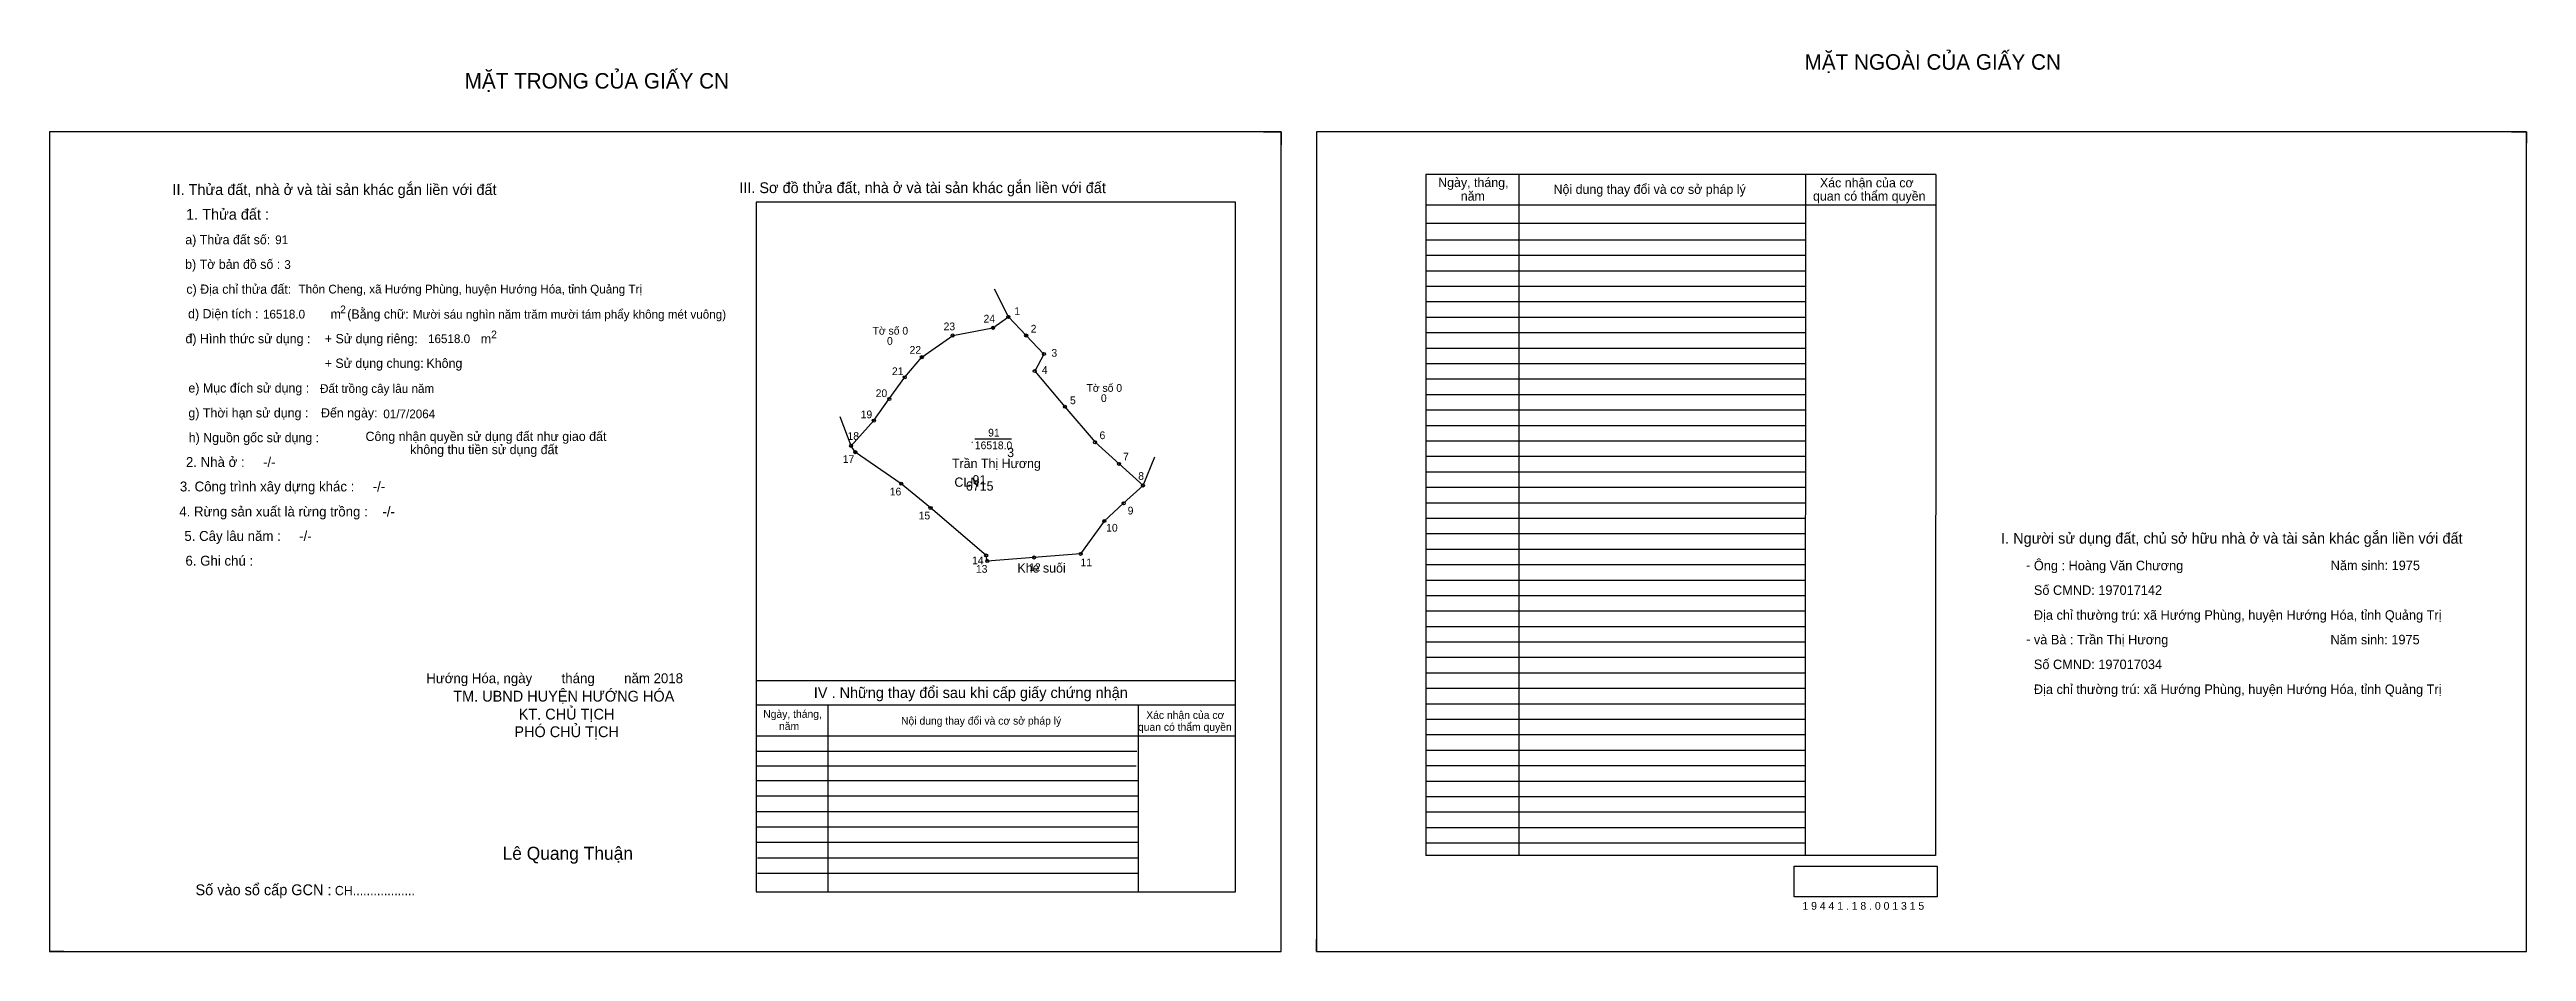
# Model space of a CAD drawing. Extents: x 531128 to 534639, y 1848010 to 1848682.
# Drawn here: x 533038 to 534639, y 1848099 to 1848682 of the extents above.
import ezdxf

# ---------------------------------------------------------------- set-up
doc = ezdxf.new("R2010")
doc.units = 0
for name, color, linetype in [('Default', 7, 'Continuous'), ('Level 10', 7, 'Continuous'), ('Level 11', 7, 'Continuous'), ('Level 13', 7, 'Continuous'), ('Level 2', 7, 'Continuous'), ('Level 22', 7, 'Continuous'), ('Level 27', 7, 'Continuous'), ('Level 3', 7, 'Continuous'), ('Level 36', 7, 'Continuous'), ('Level 4', 7, 'Continuous'), ('Level 5', 7, 'Continuous'), ('Level 55', 7, 'Continuous'), ('Level 6', 7, 'Continuous'), ('Level 7', 7, 'Continuous'), ('Level 8', 7, 'Continuous'), ('Level 9', 7, 'Continuous')]:
    doc.layers.add(name, color=color, linetype=linetype)

msp = doc.modelspace()

# ---------------------------------------------------------------- linework, layer by layer
at = {"layer": 'Level 10'}
for p, q in [((533822.9, 1848628.7), (533834.3, 1848628.7)), ((533834.3, 1848628.7), (533834.3, 1848620.3)), ((534629.7, 1848628.7), (534639.3, 1848628.7)), ((534639.3, 1848628.7), (534639.3, 1848621.3)), ((533038.1, 1848106.5), (533038.1, 1848098.7)), ((533857.1, 1848098.7), (533857.1, 1848106.5)), ((533047.3, 1848098.7), (533038.1, 1848098.7)), ((533857.1, 1848098.7), (533864.1, 1848098.7))]:
    msp.add_line(p, q, dxfattribs=at)
for points in [[(533038.1, 1848098.7), (533834.3, 1848098.7), (533834.3, 1848628.7), (533038.1, 1848628.7)], [(533857.1, 1848098.7), (534639.3, 1848098.7), (534639.3, 1848628.7), (533857.1, 1848628.7)], [(533556.3, 1848425.7), (533571, 1848442), (533581, 1848456), (533591, 1848470), (533602, 1848483), (533622, 1848497), (533648, 1848502), (533658, 1848509), (533669.5, 1848497), (533681, 1848485), (533675, 1848474), (533694.5, 1848451), (533714, 1848428), (533729.5, 1848414), (533745, 1848400), (533732.5, 1848388.5), (533720, 1848377), (533704.7, 1848355.8), (533674.5, 1848353.5), (533644.3, 1848351.2), (533643.6, 1848354.8), (533607.6, 1848385.5), (533588.7, 1848401.2), (533559, 1848421.6)]]:
    msp.add_lwpolyline(points, close=True, dxfattribs=at)
at = {"layer": 'Level 11'}
for centre in [(533658, 1848509), (533622, 1848497), (533648, 1848502), (533669.5, 1848497), (533602, 1848483), (533675, 1848474), (533681, 1848485), (533591, 1848470), (533571, 1848442), (533581, 1848456), (533694.5, 1848451), (533556.3, 1848425.7), (533556.3, 1848425.7), (533714, 1848428), (533559, 1848421.6), (533729.5, 1848414), (533588.7, 1848401.2), (533745, 1848400), (533607.6, 1848385.5), (533720, 1848377), (533732.5, 1848388.5), (533643.6, 1848354.8), (533644.3, 1848351.2), (533674.5, 1848353.5), (533704.7, 1848355.8)]:
    msp.add_circle(centre, 1, dxfattribs=at)
at = {"layer": 'Level 27'}
for p, q in [((533658, 1848509), (533649.1, 1848526.9)), ((533556.3, 1848425.7), (533549.2, 1848444.4)), ((533745, 1848400), (533752.6, 1848418.5))]:
    msp.add_line(p, q, dxfattribs=at)
at = {"layer": 'Level 6'}
msp.add_lwpolyline([(534166, 1848153.8), (534258.4, 1848153.8), (534258.4, 1848134), (534166, 1848134)], close=True, dxfattribs=at)
at = {"layer": 'Level 7'}
for p, q in [((534173.1, 1848558.7), (533927.9, 1848558.7)), ((534173.1, 1848548.7), (533927.9, 1848548.7)), ((534173.1, 1848538.7), (533927.9, 1848538.7)), ((534173.1, 1848528.7), (533927.9, 1848528.7)), ((534173.1, 1848518.7), (533927.9, 1848518.7)), ((534173.1, 1848508.7), (533927.9, 1848508.7)), ((534173.1, 1848498.7), (533927.9, 1848498.7)), ((534173.1, 1848488.7), (533927.9, 1848488.7)), ((534173.1, 1848478.7), (533927.9, 1848478.7)), ((534173.1, 1848468.7), (533927.9, 1848468.7)), ((534173.1, 1848458.7), (533927.9, 1848458.7)), ((534173.1, 1848448.7), (533927.9, 1848448.7)), ((534173.1, 1848438.7), (533927.9, 1848438.7)), ((534173.1, 1848428.7), (533927.9, 1848428.7)), ((534173.1, 1848418.7), (533927.9, 1848418.7)), ((534173.1, 1848408.7), (533927.9, 1848408.7)), ((534173.1, 1848398.7), (533927.9, 1848398.7)), ((534173.1, 1848388.7), (533927.9, 1848388.7)), ((534173.1, 1848378.7), (533927.9, 1848378.7)), ((534173.1, 1848368.7), (533927.9, 1848368.7)), ((534173.1, 1848358.7), (533927.9, 1848358.7)), ((534173.1, 1848348.7), (533927.9, 1848348.7)), ((534173.1, 1848338.7), (533927.9, 1848338.7)), ((534173.1, 1848328.7), (533927.9, 1848328.7)), ((534173.1, 1848318.7), (533927.9, 1848318.7)), ((534173.1, 1848308.7), (533927.9, 1848308.7)), ((534173.1, 1848298.7), (533927.9, 1848298.7)), ((534173.1, 1848288.7), (533927.9, 1848288.7)), ((534173.1, 1848278.7), (533927.9, 1848278.7)), ((534173.1, 1848268.7), (533927.9, 1848268.7)), ((534173.1, 1848258.7), (533927.9, 1848258.7)), ((534173.1, 1848248.7), (533927.9, 1848248.7)), ((534173.1, 1848238.7), (533927.9, 1848238.7)), ((533741.1, 1848228), (533494.9, 1848228)), ((533740.6, 1848218.6), (533494.9, 1848218.6)), ((534173.1, 1848228.7), (533927.9, 1848228.7)), ((534173.1, 1848218.7), (533927.9, 1848218.7)), ((533741.9, 1848209.1), (533494.9, 1848209.1)), ((534173.1, 1848208.7), (533927.9, 1848208.7)), ((533741.9, 1848199.1), (533494.9, 1848199.1)), ((533741.9, 1848189.1), (533494.9, 1848189.1)), ((534173.1, 1848198.7), (533927.9, 1848198.7)), ((534173.1, 1848188.7), (533927.9, 1848188.7)), ((533741.9, 1848179.1), (533494.9, 1848179.1)), ((534173.1, 1848178.7), (533927.9, 1848178.7)), ((533741.9, 1848169.1), (533494.9, 1848169.1)), ((533741.9, 1848159.1), (533495.7, 1848159.1)), ((534173.1, 1848168.7), (533927.9, 1848168.7)), ((533741.9, 1848149.1), (533495.7, 1848149.1))]:
    msp.add_line(p, q, dxfattribs=at)
at = {"layer": 'Level 8'}
for p, q in [((534257.5, 1848601.2), (533927.9, 1848601.2)), ((533927.9, 1848601.2), (533927.9, 1848160.7)), ((533987.9, 1848601.2), (533987.9, 1848160.7)), ((534173.3, 1848601), (534173.1, 1848160.7)), ((534257.5, 1848601.2), (534257.3, 1848160.7)), ((533804.9, 1848583.3), (533494.9, 1848583.3)), ((533494.9, 1848583.3), (533494.9, 1848137.3)), ((533804.9, 1848137.3), (533804.9, 1848583.3)), ((534257.5, 1848581.2), (533927.9, 1848581.2)), ((534173.1, 1848569.4), (533927.9, 1848569.4)), ((533804.9, 1848273.7), (533494.9, 1848273.7)), ((533804.9, 1848258), (533494.9, 1848258)), ((533541.2, 1848258), (533541.2, 1848137.3)), ((533741.9, 1848258), (533741.9, 1848137.3)), ((533804.9, 1848238), (533494.9, 1848238)), ((534257.3, 1848160.7), (533927.9, 1848160.7)), ((533494.9, 1848137.3), (533804.9, 1848137.3))]:
    msp.add_line(p, q, dxfattribs=at)
at = {"layer": 'Level 9'}
msp.add_line((533636.3, 1848430.1), (533660, 1848430.1), dxfattribs=at)

# ---------------------------------------------------------------- texts
at = {"layer": 'Default'}
for s, p in [('e) Mục đích sử dụng :', (533127.9, 1848460.1)), ('g) Thời hạn sử dụng :', (533127.9, 1848444)), ('Đến ngày:', (533213.6, 1848444)), ('h) Nguồn gốc sử dụng :', (533128.1, 1848428)), ('Công nhận quyền sử dụng đất như giao đất', (533242.4, 1848428.8)), ('không thu tiền sử dụng đất', (533271.3, 1848420.3))]:
    msp.add_text(s, height=6, dxfattribs=at).set_placement(p)
at = {"layer": 'Level 13'}
for s, p in [('.', (533633.7, 1848427.6)), ('16518.0', (533636.3, 1848423.5)), ('91', (533644.9, 1848431.7))]:
    msp.add_text(s, height=5, dxfattribs=at).set_placement(p)
at = {"layer": 'Level 2'}
msp.add_text('Trần Thị Hương', height=6, dxfattribs=at).set_placement((533621.5, 1848411.3))
at = {"layer": 'Level 22'}
msp.add_text('Khe suối', height=6, dxfattribs=at).set_placement((533663.8, 1848343.7))
at = {"layer": 'Level 3'}
msp.add_text('CLN', height=6, dxfattribs=at).set_placement((533623.1, 1848399.2))
at = {"layer": 'Level 36'}
for s, p in [('Tờ số 0', (533570.2, 1848497.6)), ('0', (533579.5, 1848491)), ('Tờ số 0', (533708.5, 1848460.6)), ('0', (533717.8, 1848454))]:
    msp.add_text(s, height=5, dxfattribs=at).set_placement(p)
at = {"layer": 'Level 4'}
msp.add_text('91', height=6, dxfattribs=at).set_placement((533634.8, 1848400.7))
at = {"layer": 'Level 5'}
msp.add_text('6715', height=6, dxfattribs=at).set_placement((533630.5, 1848396.7))
at = {"layer": 'Level 55'}
for s, height, p in [('1', 0.8, (533657.8, 1848509)), ('0', 0.22, (533657.9, 1848508.8)), ('0', 0.22, (533657.9, 1848508.8)), ('0', 0.22, (533657.9, 1848508.8)), ('0', 0.22, (533657.9, 1848508.8)), ('23', 0.8, (533621.5, 1848497)), ('0', 0.22, (533621.9, 1848496.8)), ('0', 0.22, (533621.9, 1848496.8)), ('24', 0.8, (533647.4, 1848502)), ('0', 0.22, (533647.9, 1848501.8)), ('0', 0.22, (533647.9, 1848501.8)), ('2', 0.8, (533669.2, 1848497)), ('0', 0.22, (533669.4, 1848496.8)), ('0', 0.22, (533669.4, 1848496.8)), ('22', 0.8, (533601.4, 1848483)), ('0', 0.22, (533601.9, 1848482.8)), ('0', 0.22, (533601.9, 1848482.8)), ('4', 0.8, (533674.7, 1848474)), ('0', 0.22, (533674.9, 1848473.8)), ('0', 0.22, (533674.9, 1848473.8)), ('3', 0.8, (533680.8, 1848485)), ('0', 0.22, (533680.9, 1848484.8)), ('0', 0.22, (533680.9, 1848484.8)), ('21', 0.8, (533590.5, 1848470)), ('0', 0.22, (533590.9, 1848469.8)), ('0', 0.22, (533590.9, 1848469.8)), ('19', 0.8, (533570.4, 1848442)), ('0', 0.22, (533570.9, 1848441.8)), ('0', 0.22, (533570.9, 1848441.8)), ('20', 0.8, (533580.4, 1848456)), ('0', 0.22, (533580.9, 1848455.8)), ('0', 0.22, (533580.9, 1848455.8)), ('5', 0.8, (533694.2, 1848451)), ('0', 0.22, (533694.4, 1848450.8)), ('0', 0.22, (533694.4, 1848450.8)), ('18', 0.8, (533555.8, 1848425.7)), ('0', 0.22, (533556.3, 1848425.5)), ('0', 0.22, (533556.3, 1848425.5)), ('6', 0.8, (533713.7, 1848428)), ('0', 0.22, (533713.9, 1848427.8)), ('0', 0.22, (533713.9, 1848427.8)), ('17', 0.8, (533558.5, 1848421.6)), ('7', 0.8, (533729.2, 1848414)), ('0', 0.22, (533729.4, 1848413.8)), ('0', 0.22, (533729.4, 1848413.8)), ('16', 0.8, (533588.2, 1848401.2)), ('8', 0.8, (533744.7, 1848400)), ('0', 0.22, (533744.9, 1848399.8)), ('0', 0.22, (533744.9, 1848399.8)), ('15', 0.8, (533607, 1848385.5)), ('10', 0.8, (533719.4, 1848377)), ('9', 0.8, (533732.2, 1848388.5)), ('14', 0.8, (533643, 1848354.8)), ('13', 0.8, (533643.7, 1848351.2)), ('12', 0.8, (533673.9, 1848353.5)), ('11', 0.8, (533704.2, 1848355.8))]:
    msp.add_text(s, height=height, dxfattribs=at).set_placement(p)
at = {"layer": 'Level 6'}
for s, height, p in [('91', 5.63, (533184, 1848556.1)), ('3', 5.63, (533189.9, 1848540.1)), ('Thôn Cheng, xã Hướng Phùng, huyện Hướng Hóa, tỉnh Quảng Trị', 5.64, (533199.1, 1848524.2)), ('16518.0', 5.63, (533176.1, 1848508)), ('Mười sáu nghìn năm trăm mười tám phẩy không mét vuông)', 5.632, (533273, 1848507.9)), ('16518.0', 5.63, (533282.8, 1848492.1)), ('Đất trồng cây lâu năm', 5.64, (533213, 1848459.9)), ('01/7/2064', 5.64, (533253.9, 1848443.5)), ('Ông : Hoàng Văn Chương', 6.16, (534320.9, 1848345.2)), ('Năm sinh: 1975', 6.16, (534512.8, 1848345.3)), ('Số CMND: 197017142', 6.16, (534320.9, 1848329.3)), ('Địa chỉ thường trú: xã Hướng Phùng, huyện Hướng Hóa, tỉnh Quảng Trị', 6.16, (534320.9, 1848313.2)), ('và Bà : Trần Thị Hương', 6.16, (534320.9, 1848297.3)), ('Năm sinh: 1975', 6.16, (534512.6, 1848297.3)), ('Số CMND: 197017034', 6.16, (534320.9, 1848281.3)), ('Địa chỉ thường trú: xã Hướng Phùng, huyện Hướng Hóa, tỉnh Quảng Trị', 6.16, (534320.9, 1848265.2)), ('1 9 4 4 1 . 1 8 . 0 0 1 3 1 5', 5.04, (534171.3, 1848125.7))]:
    msp.add_text(s, height=height, dxfattribs=at).set_placement(p)
at = {"layer": 'Level 7'}
for s, height, p in [('MẶT NGOÀI CỦA GIẤY CN', 10, (534172.7, 1848668.9)), ('MẶT TRONG CỦA GIẤY CN', 10, (533306.5, 1848656.7)), ('II. Thửa đất, nhà ở và tài sản khác gắn liền với đất', 7, (533117.6, 1848587.9)), ('III. Sơ đồ thửa đất, nhà ở và tài sản khác gắn liền với đất', 7, (533484, 1848589.1)), ('Ngày, tháng,', 6, (533935.8, 1848593)), ('năm', 6, (533950.4, 1848584.2)), ('Nội dung thay đổi và cơ sở pháp lý', 6, (534010.4, 1848588.6)), (' quan có thẩm quyền', 6, (534175.9, 1848584.2)), ('Xác nhận của cơ', 6, (534182.6, 1848592.8)), ('1. Thửa đất :', 7, (533126.4, 1848571.9)), ('a) Thửa đất số:', 6, (533125.9, 1848556)), ('b) Tờ bản đồ số :', 6, (533125.8, 1848540.1)), ('c) Địa chỉ thửa đất:', 6, (533126.6, 1848524)), ('d) Diện tích :', 6, (533127.7, 1848508.1)), ('m', 6, (533219.8, 1848507.9)), ('2', 5, (533226, 1848511.4)), ('(Bằng chữ:', 6, (533230.6, 1848507.9)), ('đ) Hình thức sử dụng :', 6, (533126, 1848492)), ('+ Sử dụng riêng:', 6, (533216.1, 1848492)), ('m', 6, (533316.9, 1848491.9)), ('2', 5, (533323.6, 1848495.2)), ('+ Sử dụng chung:', 6, (533216, 1848476.1)), ('Không', 6, (533281.8, 1848476.1)), ('2. Nhà ở :     -/-', 6.4, (533126.3, 1848412)), ('3', 6, (533657.2, 1848418.4)), ('3. Công trình xây dựng khác :     -/-', 6.4, (533122.4, 1848396.2)), ('4. Rừng sản xuất là rừng trồng :    -/-', 6.4, (533122, 1848380)), ('5. Cây lâu năm :     -/-', 6.4, (533125.3, 1848364.2)), ('I. Người sử dụng đất, chủ sở hữu nhà ở và tài sản khác gắn liền với đất', 7, (534299.7, 1848362.4)), ('6. Ghi chú :', 6.4, (533126, 1848348.2)), ('-', 6.4, (534315.8, 1848345.4)), ('-', 6.4, (534315.9, 1848297.5)), ('Hướng Hóa, ngày        tháng        năm 2018', 6.4, (533281.7, 1848272.2)), ('TM. UBND HUYỆN HƯỚNG HÓA', 7, (533299.1, 1848260.3)), ('IV . Những thay đổi sau khi cấp giấy chứng nhận', 7, (533532.2, 1848262.6)), ('KT. CHỦ TỊCH', 7, (533341.4, 1848248.7)), ('Ngày, tháng,', 5, (533499.5, 1848249.8)), ('Nội dung thay đổi và cơ sở pháp lý', 5, (533588.6, 1848245.4)), ('Xác nhận của cơ', 5, (533747.1, 1848249.1)), ('PHÓ CHỦ TỊCH', 7, (533338.6, 1848237.3)), ('năm', 5, (533509.7, 1848241.9)), (' quan có thẩm quyền', 5, (533739.9, 1848241.4)), ('Lê Quang Thuận', 8.4, (533331, 1848158)), ('Số vào sổ cấp GCN :', 7, (533132.5, 1848135.1)), ('CH..................', 6, (533222.6, 1848135.1))]:
    msp.add_text(s, height=height, dxfattribs=at).set_placement(p)
at = {"layer": 'Level 9'}
for s, p in [('23', (533616.1, 1848500.4)), ('24', (533641.9, 1848505.4)), ('1', (533661.8, 1848510.2)), ('22', (533594.1, 1848485.2)), ('2', (533672.4, 1848498.9)), ('21', (533582.7, 1848471.4)), ('4', (533679.6, 1848472.2)), ('3', (533685.8, 1848483.3)), ('20', (533572.2, 1848457.2)), ('5', (533697.8, 1848452.6)), ('19', (533562.5, 1848443.5)), ('18', (533554, 1848429.5)), ('6', (533716.9, 1848430)), ('17', (533550.9, 1848414.6)), ('7', (533732.1, 1848416.2)), ('16', (533581.3, 1848393.6)), ('8', (533741.9, 1848403.7)), ('15', (533600, 1848378.1)), ('9', (533735.1, 1848381.3)), ('10', (533721.2, 1848370.2)), ('14', (533634.5, 1848349.1)), ('13', (533637, 1848343.6)), ('12', (533671.4, 1848344.7)), ('11', (533704.6, 1848347.8))]:
    msp.add_text(s, height=5, dxfattribs=at).set_placement(p)

doc.saveas('drawing.dxf')
